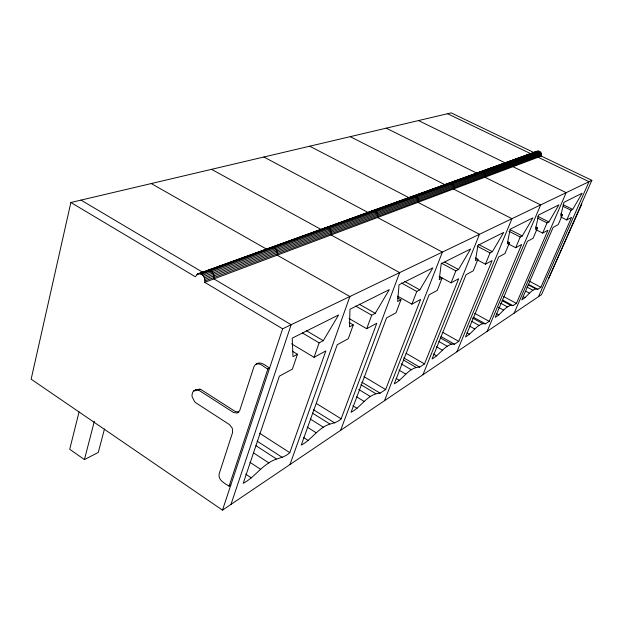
<?xml version="1.0" encoding="UTF-8"?>
<svg xmlns="http://www.w3.org/2000/svg" width="623" height="623" viewBox="0 0 623 623"><rect width="100%" height="100%" fill="white"/><g stroke="black" fill="none" stroke-linecap="round" stroke-linejoin="round"><path stroke-width="0.93" d="M541.278 156.077C542.376 153.453 539.736 150.198 536.94 151.303L197.795 273.879L195.326 276.737L70.874 202.491L31.15 379.181L222.489 510.128L541.527 294.624L591.85 180.32L541.278 156.077L204.733 282.344C205.792 278.263 202.444 272.57 197.795 273.879M79.082 411.85L69.714 449.269L84.432 459.61L98.286 452.423L104.477 428.982M84.432 459.61L94.361 421.203M229.077 486.166L267.874 369.003L269.603 368.092C265.546 365.67 260.266 360.382 255.531 364.486L253.974 366.597L239.715 410.549L237.184 413.08L233.407 412.434L199.788 390.847L198.114 390.068L193.815 390.792A8.52 6.37 63.2 0 0 192.071 396.61L194.594 401.71L196.113 402.98L229.49 424.606L232.293 428.18L232.597 432.471L219.171 473.862C217.793 480.224 224.872 483.37 229.077 486.166L230.806 485.044M222.489 510.128L282.632 328.812L591.85 180.32M230.985 504.389L291.159 324.723L213.891 278.909C215.278 274.548 210.551 268.069 206.011 271.176L268.879 248.437M292.467 351.255L297.467 354.277L292.389 369.104L279.392 376.167L243.235 483.323C253.078 478.16 259.487 468.745 268.848 462.881C275.327 458.006 283.862 458.481 289.788 452.664L325.852 350.92L314.054 357.329L291.572 343.826M314.054 357.329L319.116 342.876L323.29 340.68L338.601 314.958L292.218 338.141L292.974 356.636L297.467 354.277M289.983 464.532L349.885 296.517L277.173 255.165C278.598 251.038 273.988 245.151 269.79 248.11L370.046 211.836M349.106 322.457L353.296 324.887L348.28 338.733L337.253 344.721L301.259 445.11C309.833 440.648 315.254 432.323 323.392 427.222C328.889 423.033 336.179 423.92 341.163 418.827L376.79 323.236L366.713 328.71L349.059 318.517M366.713 328.71L371.705 315.199L375.256 313.322L389.32 289.609L349.962 309.281L349.487 326.888L353.296 324.887M340.602 430.345L399.662 272.609L331.062 234.949C332.503 231.024 328.025 225.643 324.116 228.454M397.544 297.903L400.939 299.803L396.018 312.785L386.556 317.925L351.045 412.317C361.332 406.967 367.554 393.822 380.123 393.168L385.629 389.539L420.603 299.422L411.896 304.156L397.458 296.089M411.896 304.156L416.779 291.471L419.847 289.851L432.853 267.851L399.031 284.758L397.669 301.524L400.939 299.803M384.516 400.682L442.4 252.089L377.499 217.52C378.94 213.79 374.602 208.845 370.95 211.509L411.741 196.751C415.167 194.22 419.365 198.799 417.94 202.35L479.476 234.287L422.97 374.703M439.526 276.768L442.081 278.154L437.268 290.365L429.06 294.827L394.242 383.869C403.291 379.314 408.571 367.235 419.668 367.118L424.504 363.933L458.684 278.722L451.091 282.85L439.137 276.371M451.091 282.85L455.849 270.904L458.528 269.494L470.622 248.974L441.24 263.661L439.238 279.649L442.081 278.154M475.38 257.906L477.95 259.269L473.27 270.795L466.074 274.704L432.074 358.949C439.308 355.063 443.412 346.995 451.387 344.184L454.494 344.184L458.769 341.365L492.1 260.562L485.41 264.199L477.693 260.118M485.41 264.199L490.044 252.907L492.396 251.669L503.695 232.441L477.942 245.314L475.466 260.578L477.95 259.269M456.924 351.769L511.958 218.689L453.466 189.026C454.876 185.631 450.811 181.371 447.587 183.785M507.792 241.763L509.521 242.651L504.965 253.569L498.618 257.019L465.474 336.95C471.985 333.492 475.536 326.109 482.732 323.656L485.403 323.828L489.211 321.32L521.646 244.504L515.712 247.728L508.835 244.177M515.712 247.728L520.213 237.02L522.292 235.922L532.899 217.848L510.144 229.225L507.324 243.811L509.521 242.651M487.124 331.374L540.647 204.912L484.928 177.22C486.602 173.513 481.236 169.433 478.643 173.023L481.384 172.034M535.772 227.045L537.501 227.917L533.086 238.29L527.432 241.358L495.184 317.38C501.079 314.28 504.178 307.489 510.704 305.332L513.009 305.644L516.42 303.393L547.96 230.206L542.664 233.08L535.741 229.576M542.664 233.08L547.033 222.902L548.886 221.928L558.886 204.858L538.622 214.99L535.546 228.945L537.501 227.917M514.154 313.112L566.167 192.655L512.986 166.691C514.341 163.584 510.541 159.854 507.652 162.058M560.747 213.907L562.483 214.771L558.2 224.638L553.138 227.387L521.786 299.858C527.144 297.07 529.869 290.785 535.827 288.885L537.82 289.298L540.896 287.273L571.556 217.38L566.79 219.966L560.708 216.944M566.79 219.966L571.026 210.27L572.701 209.398L582.139 193.231L563.994 202.304L560.739 215.69L562.483 214.771M538.498 296.673L589.023 181.682L538.163 157.253C539.744 153.834 534.76 150.275 532.416 153.523M535.57 152.378L536.94 151.303M548.699 278.333L581.812 204.11L581.243 204.406M255.531 364.486C259.993 361.893 264.113 367.531 267.874 369.003M198.114 390.068L199.928 389.149L201.595 389.928L235.167 411.453L238.928 412.099M193.815 390.792L195.63 389.873L199.928 389.149M204.881 280.88L541.457 155.197M204.788 279.283L541.48 154.247M204.391 277.803L541.286 153.375M203.674 276.448L540.865 152.596M202.646 275.218L540.219 151.903M200.294 273.816L538.669 151.163M425.345 192.359L429.831 190.731M447.773 184.221L452.314 182.578M463.208 178.622L465.934 177.633M492.357 168.054L495.098 167.057M507.893 162.416L510.619 161.427M201.548 274.252L539.51 151.373M198.963 273.645L537.766 151.116M196.79 274.517L205.177 271.48M412.636 196.432L536.216 151.724M70.874 202.491L451.161 112.872L534.215 152.69M447.548 113.729L531.061 153.842M418.5 120.574L505.611 163.094M563.114 204.671L572.701 209.398M563.215 206.415L571.026 210.27M386.244 128.174L477.257 173.404M537.61 216.274L548.886 221.928M537.524 218.128L547.033 222.902M350.219 136.663L444.596 184.525M510.229 229.755L522.292 235.922M508.975 231.265L520.213 237.02M309.732 146.203L409.584 198.013M478.643 244.473L492.396 251.669M477.179 246.171L490.044 252.907M528.896 280.95L540.896 287.273M528.382 284.322L537.82 289.298M528.117 284.812L535.827 288.885M526.957 287.063L532.938 290.225M525.898 291.307L529.34 293.129M263.887 157.012L368.754 212.864M523.375 296.782L525.08 297.693M444.83 262.151L458.528 269.494M441.325 263.101L455.849 270.904M503.579 296.501L516.42 303.393M502.792 300.146L513.009 305.644M502.2 300.753L510.704 305.332M500.619 303.183L507.465 306.882M498.377 307.279L503.493 310.059M496.305 313.579L498.852 314.965M474.718 313.369L489.211 321.32M211.555 169.339L321.032 229.443M473.527 317.294L485.403 323.828M472.561 318.049L482.732 323.656M404.506 281.394L419.847 289.851M471.463 321.227L479.087 325.432M401.461 283.006L416.779 291.471M469.602 326.125L474.671 328.936M467.032 332.822L469.578 334.247M442.704 332.324L458.769 341.365M441.029 336.584L454.494 344.184M440.445 338.001L451.387 344.184M438.833 341.474L447.252 346.248M151.249 183.551L266.683 249.2M436.443 346.777L442.322 350.118M359.23 304.195L375.256 313.322M355.686 306.049L371.705 315.199M433.328 353.965L436.7 355.904M406.064 353.28L424.504 363.933M403.727 357.867L419.668 367.118M403.431 360.024L416.032 367.344M401.228 363.871L411.305 369.751M399.039 370.14L405.752 374.073M396.158 378.426L399.507 380.404M306.563 330.782L323.29 340.68M80.99 200.108L202.888 272.383M302.404 332.955L319.116 342.876M363.949 376.611L385.629 389.539M204.733 282.344L282.632 328.812M361.776 382.172L380.123 393.168M360.888 384.703L375.825 393.674M358.755 389.492L370.381 396.501M356.605 396.835L364.081 401.36M352.93 405.814L357.08 408.345M316.422 403.54L341.163 418.827M313.439 409.716L334.831 423.001M312.396 413.088L329.715 423.874M310.254 419.014L323.392 427.222M307.131 427.067L316.165 432.744M303.315 437.393L308.237 440.516M259.612 433.242L289.788 452.664M257.135 441.131L282.429 457.508M255.944 445.647L276.293 458.863M253.444 452.82L268.848 462.881M249.924 462.282L260.476 469.22M245.735 474.173L251.412 477.942M194.742 391.042A8.496 6.37 63.2 0 1 195.63 389.873"/></g></svg>
